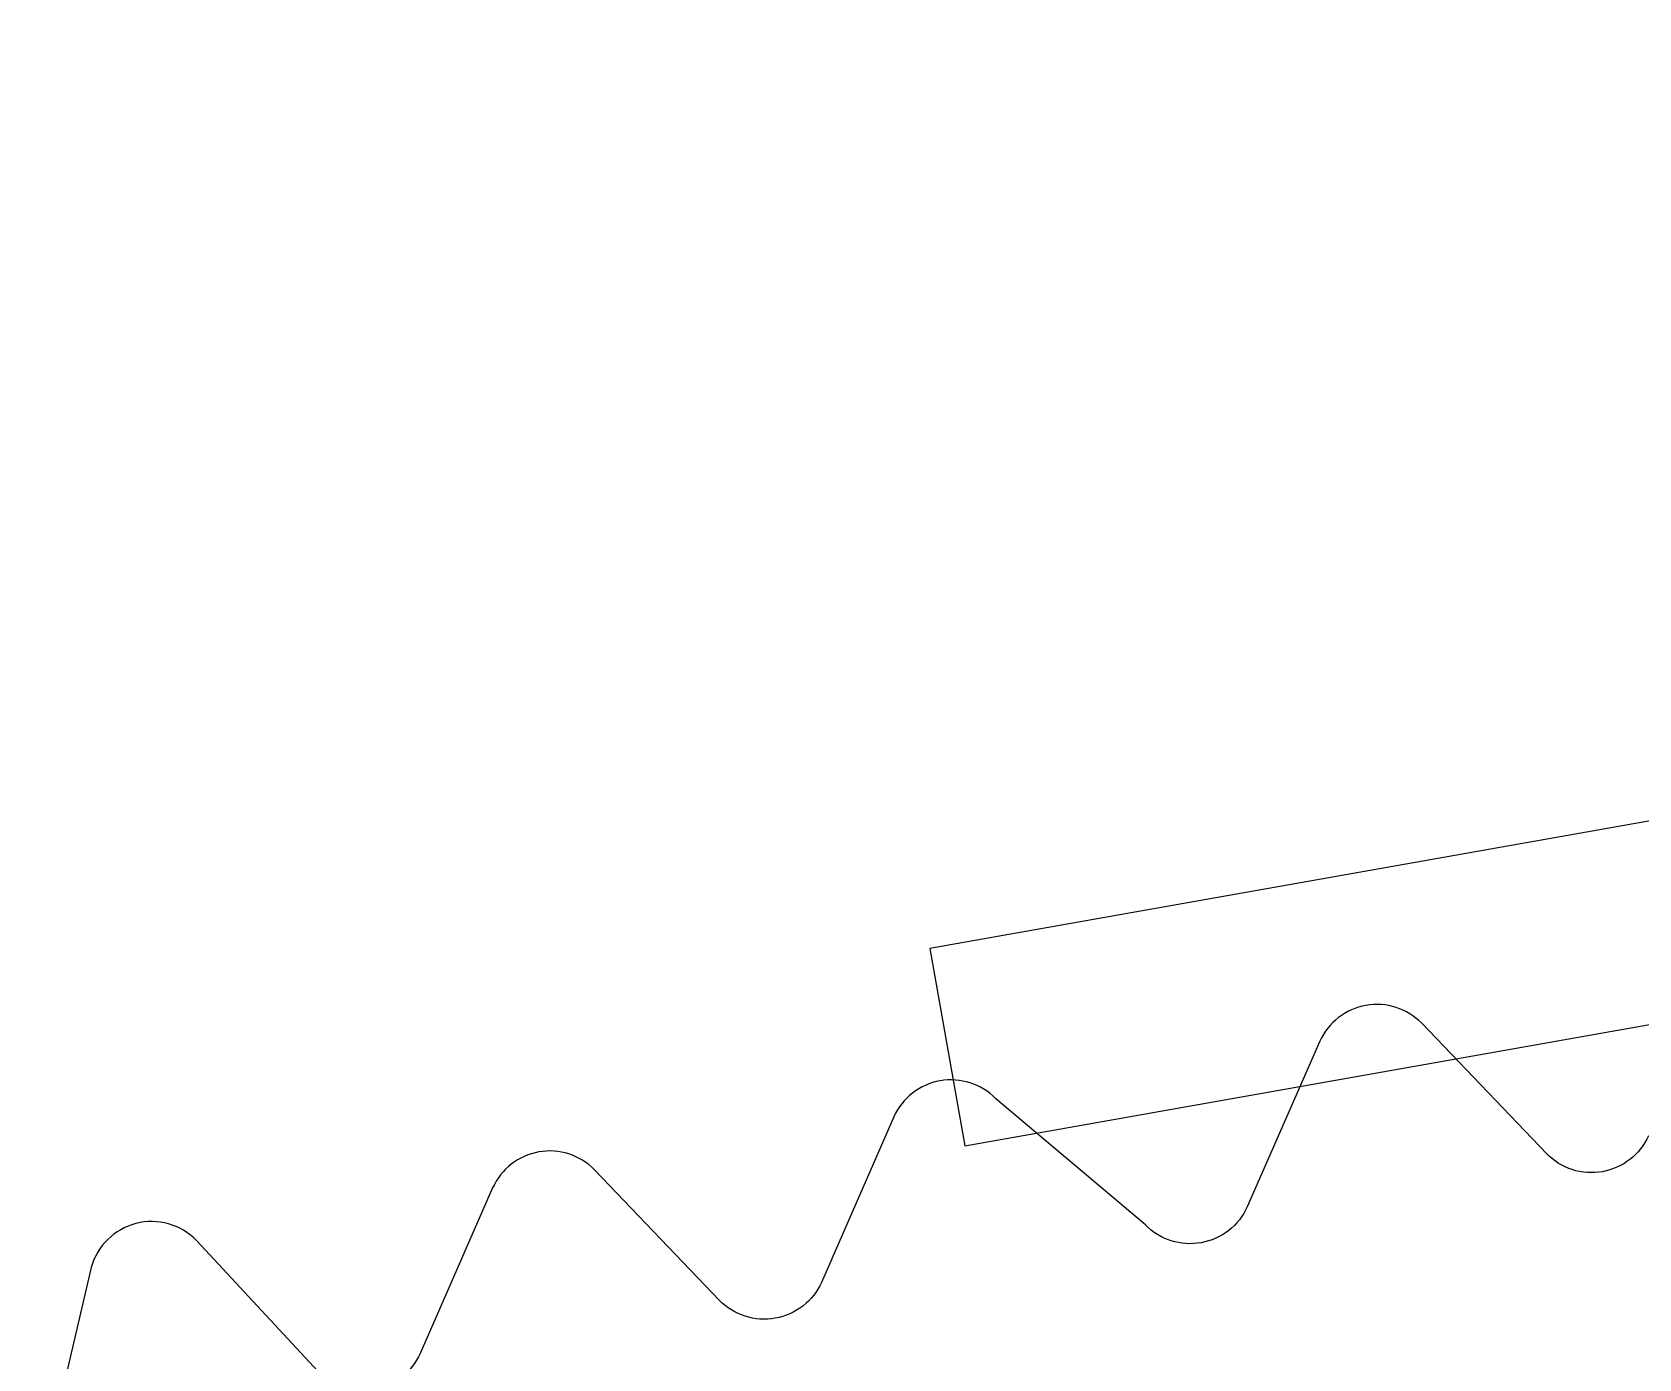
# Model space of a CAD drawing. Header units: millimetres. Extents: x 0 to 9483559, y -180456 to 305735.
# Drawn here: x 457256.72 to 457264.53, y 26991.91 to 26998.36 of the extents above; entities that cross this region are included whole.
import ezdxf
from ezdxf.enums import TextEntityAlignment as Align

# ---------------------------------------------------------------- set-up
doc = ezdxf.new("R2018")
doc.units = ezdxf.units.MM
for name, color, linetype, lineweight in [('АР_Маркер экспликации', 239, 'Continuous', 13), ('АР_Номер помещения', 250, 'Continuous', 9), ('АР_Размеры', 175, 'Continuous', 9), ('АР_Сущ Несущая стена', 250, 'Continuous', 50)]:
    doc.layers.add(name, color=color, linetype=linetype, lineweight=lineweight)
doc.layers.add('АР_Названия помещений', color=124, linetype='Continuous', lineweight=5, plot=False)
doc.layers.add('АР_Помещения_площадь', color=19, linetype='Continuous', lineweight=9, plot=False)
doc.styles.add('ISOCPEUR', font='', dxfattribs={"height": 250})
doc.styles.get("Standard").update_dxf_attribs({"font": 'GOST.TTF'})
doc.styles.get('ISOCPEUR').set_extended_font_data('ISOCPEUR', italic=True)

# ---------------------------------------------------------------- blocks, each defined once
blk = doc.blocks.new('*U333')
at = {"color": 7, "style": 'ISOCPEUR', "width": 0.7, "flags": 1}
blk.add_attdef('КАТЕГОРИЯ', (-499.1655, -2092.1864), '', height=250, dxfattribs=at)
at = {"layer": 'АР_Номер помещения', "color": 7, "style": 'ISOCPEUR', "width": 0.7}
blk.add_attdef('НОМЕР_ПОМЕЩЕНИЯ', text='', height=300, dxfattribs=at).set_placement((-13874.5004, 6637.5515), align=Align.MIDDLE_CENTER)
at = {"layer": 'АР_Помещения_площадь', "color": 7, "lineweight": 30, "width": 0.7, "flags": 104}
blk.add_attdef('ИМЯ_ПОМЕЩЕНИЯ', text='', height=100, dxfattribs=at).set_placement((157.6277, 1217.1414), align=Align.MIDDLE_CENTER)
at = {"layer": 'АР_Помещения_площадь', "color": 7, "style": 'ISOCPEUR', "width": 0.7}
blk.add_attdef('ПЛОЩАДЬ_ПОМЕЩЕНИЯ', text='', height=200, dxfattribs=at).set_placement((-12654.5821, 407.6716), align=Align.MIDDLE_RIGHT)
blk = doc.blocks.new('*U327')
at = {"color": 7, "style": 'ISOCPEUR', "width": 0.7, "flags": 1}
blk.add_attdef('КАТЕГОРИЯ', (-499.1655, -2092.1864), '', height=250, dxfattribs=at)
at = {"layer": 'АР_Номер помещения', "color": 7, "style": 'ISOCPEUR', "width": 0.7}
blk.add_attdef('НОМЕР_ПОМЕЩЕНИЯ', text='', height=300, dxfattribs=at).set_placement((-17424.9012, 1870.773), align=Align.MIDDLE_CENTER)
at = {"layer": 'АР_Помещения_площадь', "color": 7, "lineweight": 30, "width": 0.7, "flags": 104}
blk.add_attdef('ИМЯ_ПОМЕЩЕНИЯ', text='', height=100, dxfattribs=at).set_placement((157.6277, 1217.1414), align=Align.MIDDLE_CENTER)
at = {"layer": 'АР_Помещения_площадь', "color": 7, "style": 'ISOCPEUR', "width": 0.7}
blk.add_attdef('ПЛОЩАДЬ_ПОМЕЩЕНИЯ', text='', height=200, dxfattribs=at).set_placement((-12452.8113, 399.3563), align=Align.MIDDLE_RIGHT)

msp = doc.modelspace()

# ---------------------------------------------------------------- linework, layer by layer
at = {"layer": 'АР_Размеры', "color": 5, "lineweight": 9}
msp.add_lwpolyline([(457261.2561, 26992.9414), (457311.5368, 27001.853), (457311.3666, 27002.8134), (457261.0858, 26993.9018)], close=True, dxfattribs=at)
msp.add_lwpolyline([(457261.2561, 26992.9414), (457311.5368, 27001.853), (457311.3666, 27002.8134), (457261.0858, 26993.9018)], close=True, dxfattribs=at)
msp.add_lwpolyline([(457261.2561, 26992.9414), (457311.5368, 27001.853), (457311.3666, 27002.8134), (457261.0858, 26993.9018)], close=True, dxfattribs=at)
msp.add_lwpolyline([(457261.2561, 26992.9414), (457311.5368, 27001.853), (457311.3666, 27002.8134), (457261.0858, 26993.9018)], close=True, dxfattribs=at)
msp.add_lwpolyline([(457261.2561, 26992.9414), (457311.5368, 27001.853), (457311.3666, 27002.8134), (457261.0858, 26993.9018)], close=True, dxfattribs=at)
msp.add_lwpolyline([(457261.2561, 26992.9414), (457311.5368, 27001.853), (457311.3666, 27002.8134), (457261.0858, 26993.9018)], close=True, dxfattribs=at)
msp.add_lwpolyline([(457261.2561, 26992.9414), (457311.5368, 27001.853), (457311.3666, 27002.8134), (457261.0858, 26993.9018)], close=True, dxfattribs=at)
msp.add_lwpolyline([(457261.2561, 26992.9414), (457311.5368, 27001.853), (457311.3666, 27002.8134), (457261.0858, 26993.9018)], close=True, dxfattribs=at)
msp.add_lwpolyline([(457261.2561, 26992.9414), (457311.5368, 27001.853), (457311.3666, 27002.8134), (457261.0858, 26993.9018)], close=True, dxfattribs=at)
msp.add_lwpolyline([(457261.2561, 26992.9414), (457311.5368, 27001.853), (457311.3666, 27002.8134), (457261.0858, 26993.9018)], close=True, dxfattribs=at)
msp.add_lwpolyline([(457261.2561, 26992.9414), (457311.5368, 27001.853), (457311.3666, 27002.8134), (457261.0858, 26993.9018)], close=True, dxfattribs=at)
msp.add_lwpolyline([(457261.2561, 26992.9414), (457311.5368, 27001.853), (457311.3666, 27002.8134), (457261.0858, 26993.9018)], close=True, dxfattribs=at)
msp.add_lwpolyline([(457261.2561, 26992.9414), (457311.5368, 27001.853), (457311.3666, 27002.8134), (457261.0858, 26993.9018)], close=True, dxfattribs=at)
msp.add_lwpolyline([(457261.2561, 26992.9414), (457311.5368, 27001.853), (457311.3666, 27002.8134), (457261.0858, 26993.9018)], close=True, dxfattribs=at)
msp.add_lwpolyline([(457261.2561, 26992.9414), (457311.5368, 27001.853), (457311.3666, 27002.8134), (457261.0858, 26993.9018)], close=True, dxfattribs=at)
msp.add_lwpolyline([(457261.2561, 26992.9414), (457311.5368, 27001.853), (457311.3666, 27002.8134), (457261.0858, 26993.9018)], close=True, dxfattribs=at)
msp.add_lwpolyline([(457261.2561, 26992.9414), (457311.5368, 27001.853), (457311.3666, 27002.8134), (457261.0858, 26993.9018)], close=True, dxfattribs=at)
msp.add_lwpolyline([(457261.2561, 26992.9414), (457311.5368, 27001.853), (457311.3666, 27002.8134), (457261.0858, 26993.9018)], close=True, dxfattribs=at)
msp.add_lwpolyline([(457261.2561, 26992.9414), (457311.5368, 27001.853), (457311.3666, 27002.8134), (457261.0858, 26993.9018)], close=True, dxfattribs=at)
msp.add_lwpolyline([(457261.2561, 26992.9414), (457311.5368, 27001.853), (457311.3666, 27002.8134), (457261.0858, 26993.9018)], close=True, dxfattribs=at)
msp.add_lwpolyline([(457261.2561, 26992.9414), (457311.5368, 27001.853), (457311.3666, 27002.8134), (457261.0858, 26993.9018)], close=True, dxfattribs=at)
msp.add_lwpolyline([(457261.2561, 26992.9414), (457311.5368, 27001.853), (457311.3666, 27002.8134), (457261.0858, 26993.9018)], close=True, dxfattribs=at)
msp.add_lwpolyline([(457261.2561, 26992.9414), (457311.5368, 27001.853), (457311.3666, 27002.8134), (457261.0858, 26993.9018)], close=True, dxfattribs=at)
msp.add_lwpolyline([(457261.2561, 26992.9414), (457311.5368, 27001.853), (457311.3666, 27002.8134), (457261.0858, 26993.9018)], close=True, dxfattribs=at)
msp.add_lwpolyline([(457261.2561, 26992.9414), (457311.5368, 27001.853), (457311.3666, 27002.8134), (457261.0858, 26993.9018)], close=True, dxfattribs=at)
msp.add_lwpolyline([(457261.2561, 26992.9414), (457311.5368, 27001.853), (457311.3666, 27002.8134), (457261.0858, 26993.9018)], close=True, dxfattribs=at)
msp.add_lwpolyline([(457261.2561, 26992.9414), (457311.5368, 27001.853), (457311.3666, 27002.8134), (457261.0858, 26993.9018)], close=True, dxfattribs=at)
msp.add_lwpolyline([(457261.2561, 26992.9414), (457311.5368, 27001.853), (457311.3666, 27002.8134), (457261.0858, 26993.9018)], close=True, dxfattribs=at)
msp.add_lwpolyline([(457261.2561, 26992.9414), (457311.5368, 27001.853), (457311.3666, 27002.8134), (457261.0858, 26993.9018)], close=True, dxfattribs=at)
msp.add_lwpolyline([(457261.2561, 26992.9414), (457311.5368, 27001.853), (457311.3666, 27002.8134), (457261.0858, 26993.9018)], close=True, dxfattribs=at)
msp.add_lwpolyline([(457261.2561, 26992.9414), (457311.5368, 27001.853), (457311.3666, 27002.8134), (457261.0858, 26993.9018)], close=True, dxfattribs=at)
msp.add_lwpolyline([(457261.2561, 26992.9414), (457311.5368, 27001.853), (457311.3666, 27002.8134), (457261.0858, 26993.9018)], close=True, dxfattribs=at)
msp.add_lwpolyline([(457261.2561, 26992.9414), (457311.5368, 27001.853), (457311.3666, 27002.8134), (457261.0858, 26993.9018)], close=True, dxfattribs=at)
msp.add_lwpolyline([(457261.2561, 26992.9414), (457311.5368, 27001.853), (457311.3666, 27002.8134), (457261.0858, 26993.9018)], close=True, dxfattribs=at)
msp.add_lwpolyline([(457261.2561, 26992.9414), (457311.5368, 27001.853), (457311.3666, 27002.8134), (457261.0858, 26993.9018)], close=True, dxfattribs=at)
msp.add_lwpolyline([(457261.2561, 26992.9414), (457311.5368, 27001.853), (457311.3666, 27002.8134), (457261.0858, 26993.9018)], close=True, dxfattribs=at)
msp.add_lwpolyline([(457261.2561, 26992.9414), (457311.5368, 27001.853), (457311.3666, 27002.8134), (457261.0858, 26993.9018)], close=True, dxfattribs=at)
msp.add_lwpolyline([(457261.2561, 26992.9414), (457311.5368, 27001.853), (457311.3666, 27002.8134), (457261.0858, 26993.9018)], close=True, dxfattribs=at)
msp.add_lwpolyline([(457261.2561, 26992.9414), (457311.5368, 27001.853), (457311.3666, 27002.8134), (457261.0858, 26993.9018)], close=True, dxfattribs=at)
msp.add_lwpolyline([(457261.2561, 26992.9414), (457311.5368, 27001.853), (457311.3666, 27002.8134), (457261.0858, 26993.9018)], close=True, dxfattribs=at)
msp.add_lwpolyline([(457261.2561, 26992.9414), (457311.5368, 27001.853), (457311.3666, 27002.8134), (457261.0858, 26993.9018)], close=True, dxfattribs=at)
msp.add_lwpolyline([(457261.2561, 26992.9414), (457311.5368, 27001.853), (457311.3666, 27002.8134), (457261.0858, 26993.9018)], close=True, dxfattribs=at)
msp.add_lwpolyline([(457261.2561, 26992.9414), (457311.5368, 27001.853), (457311.3666, 27002.8134), (457261.0858, 26993.9018)], close=True, dxfattribs=at)
msp.add_lwpolyline([(457261.2561, 26992.9414), (457311.5368, 27001.853), (457311.3666, 27002.8134), (457261.0858, 26993.9018)], close=True, dxfattribs=at)
msp.add_lwpolyline([(457261.2561, 26992.9414), (457311.5368, 27001.853), (457311.3666, 27002.8134), (457261.0858, 26993.9018)], close=True, dxfattribs=at)
msp.add_lwpolyline([(457261.2561, 26992.9414), (457311.5368, 27001.853), (457311.3666, 27002.8134), (457261.0858, 26993.9018)], close=True, dxfattribs=at)
msp.add_lwpolyline([(457261.2561, 26992.9414), (457311.5368, 27001.853), (457311.3666, 27002.8134), (457261.0858, 26993.9018)], close=True, dxfattribs=at)
msp.add_lwpolyline([(457261.2561, 26992.9414), (457311.5368, 27001.853), (457311.3666, 27002.8134), (457261.0858, 26993.9018)], close=True, dxfattribs=at)
msp.add_lwpolyline([(457261.2561, 26992.9414), (457311.5368, 27001.853), (457311.3666, 27002.8134), (457261.0858, 26993.9018)], close=True, dxfattribs=at)
msp.add_lwpolyline([(457261.2561, 26992.9414), (457311.5368, 27001.853), (457311.3666, 27002.8134), (457261.0858, 26993.9018)], close=True, dxfattribs=at)
msp.add_lwpolyline([(457261.2561, 26992.9414), (457311.5368, 27001.853), (457311.3666, 27002.8134), (457261.0858, 26993.9018)], close=True, dxfattribs=at)
msp.add_lwpolyline([(457261.2561, 26992.9414), (457311.5368, 27001.853), (457311.3666, 27002.8134), (457261.0858, 26993.9018)], close=True, dxfattribs=at)
msp.add_lwpolyline([(457261.2561, 26992.9414), (457311.5368, 27001.853), (457311.3666, 27002.8134), (457261.0858, 26993.9018)], close=True, dxfattribs=at)
msp.add_lwpolyline([(457261.2561, 26992.9414), (457311.5368, 27001.853), (457311.3666, 27002.8134), (457261.0858, 26993.9018)], close=True, dxfattribs=at)
msp.add_lwpolyline([(457261.2561, 26992.9414), (457311.5368, 27001.853), (457311.3666, 27002.8134), (457261.0858, 26993.9018)], close=True, dxfattribs=at)
msp.add_lwpolyline([(457261.2561, 26992.9414), (457311.5368, 27001.853), (457311.3666, 27002.8134), (457261.0858, 26993.9018)], close=True, dxfattribs=at)
at = {"layer": 'АР_Размеры', "color": 5, "lineweight": 9, "ltscale": 100, "transparency": 33554687}
msp.add_lwpolyline([(457261.0858, 26993.9018), (457261.2561, 26992.9414)], dxfattribs=at)
msp.add_lwpolyline([(457261.0858, 26993.9018), (457261.2561, 26992.9414)], dxfattribs=at)
msp.add_lwpolyline([(457261.0858, 26993.9018), (457261.2561, 26992.9414)], dxfattribs=at)
msp.add_lwpolyline([(457261.0858, 26993.9018), (457261.2561, 26992.9414)], dxfattribs=at)
msp.add_lwpolyline([(457261.0858, 26993.9018), (457261.2561, 26992.9414)], dxfattribs=at)
msp.add_lwpolyline([(457261.0858, 26993.9018), (457261.2561, 26992.9414)], dxfattribs=at)
msp.add_lwpolyline([(457261.0858, 26993.9018), (457261.2561, 26992.9414)], dxfattribs=at)
msp.add_lwpolyline([(457261.0858, 26993.9018), (457261.2561, 26992.9414)], dxfattribs=at)
msp.add_lwpolyline([(457261.0858, 26993.9018), (457261.2561, 26992.9414)], dxfattribs=at)
msp.add_lwpolyline([(457261.0858, 26993.9018), (457261.2561, 26992.9414)], dxfattribs=at)
msp.add_lwpolyline([(457261.0858, 26993.9018), (457261.2561, 26992.9414)], dxfattribs=at)
msp.add_lwpolyline([(457261.0858, 26993.9018), (457261.2561, 26992.9414)], dxfattribs=at)
msp.add_lwpolyline([(457261.0858, 26993.9018), (457261.2561, 26992.9414)], dxfattribs=at)
msp.add_lwpolyline([(457261.0858, 26993.9018), (457261.2561, 26992.9414)], dxfattribs=at)
msp.add_lwpolyline([(457261.0858, 26993.9018), (457261.2561, 26992.9414)], dxfattribs=at)
msp.add_lwpolyline([(457261.0858, 26993.9018), (457261.2561, 26992.9414)], dxfattribs=at)
msp.add_lwpolyline([(457261.0858, 26993.9018), (457261.2561, 26992.9414)], dxfattribs=at)
msp.add_lwpolyline([(457261.0858, 26993.9018), (457261.2561, 26992.9414)], dxfattribs=at)
msp.add_lwpolyline([(457261.0858, 26993.9018), (457261.2561, 26992.9414)], dxfattribs=at)
msp.add_lwpolyline([(457261.0858, 26993.9018), (457261.2561, 26992.9414)], dxfattribs=at)
msp.add_lwpolyline([(457261.0858, 26993.9018), (457261.2561, 26992.9414)], dxfattribs=at)
msp.add_lwpolyline([(457261.0858, 26993.9018), (457261.2561, 26992.9414)], dxfattribs=at)
msp.add_lwpolyline([(457261.0858, 26993.9018), (457261.2561, 26992.9414)], dxfattribs=at)
msp.add_lwpolyline([(457261.0858, 26993.9018), (457261.2561, 26992.9414)], dxfattribs=at)
msp.add_lwpolyline([(457261.0858, 26993.9018), (457261.2561, 26992.9414)], dxfattribs=at)
msp.add_lwpolyline([(457261.0858, 26993.9018), (457261.2561, 26992.9414)], dxfattribs=at)
msp.add_lwpolyline([(457261.0858, 26993.9018), (457261.2561, 26992.9414)], dxfattribs=at)
msp.add_lwpolyline([(457261.0858, 26993.9018), (457261.2561, 26992.9414)], dxfattribs=at)
msp.add_lwpolyline([(457261.0858, 26993.9018), (457261.2561, 26992.9414)], dxfattribs=at)
msp.add_lwpolyline([(457261.0858, 26993.9018), (457261.2561, 26992.9414)], dxfattribs=at)
msp.add_lwpolyline([(457261.0858, 26993.9018), (457261.2561, 26992.9414)], dxfattribs=at)
msp.add_lwpolyline([(457261.0858, 26993.9018), (457261.2561, 26992.9414)], dxfattribs=at)
msp.add_lwpolyline([(457261.0858, 26993.9018), (457261.2561, 26992.9414)], dxfattribs=at)
msp.add_lwpolyline([(457261.0858, 26993.9018), (457261.2561, 26992.9414)], dxfattribs=at)
msp.add_lwpolyline([(457261.0858, 26993.9018), (457261.2561, 26992.9414)], dxfattribs=at)
msp.add_lwpolyline([(457261.0858, 26993.9018), (457261.2561, 26992.9414)], dxfattribs=at)
msp.add_lwpolyline([(457261.0858, 26993.9018), (457261.2561, 26992.9414)], dxfattribs=at)
msp.add_lwpolyline([(457261.0858, 26993.9018), (457261.2561, 26992.9414)], dxfattribs=at)
msp.add_lwpolyline([(457261.0858, 26993.9018), (457261.2561, 26992.9414)], dxfattribs=at)
msp.add_lwpolyline([(457261.0858, 26993.9018), (457261.2561, 26992.9414)], dxfattribs=at)
msp.add_lwpolyline([(457261.0858, 26993.9018), (457261.2561, 26992.9414)], dxfattribs=at)
msp.add_lwpolyline([(457261.0858, 26993.9018), (457261.2561, 26992.9414)], dxfattribs=at)
msp.add_lwpolyline([(457261.0858, 26993.9018), (457261.2561, 26992.9414)], dxfattribs=at)
msp.add_lwpolyline([(457261.0858, 26993.9018), (457261.2561, 26992.9414)], dxfattribs=at)
msp.add_lwpolyline([(457261.0858, 26993.9018), (457261.2561, 26992.9414)], dxfattribs=at)
msp.add_lwpolyline([(457261.0858, 26993.9018), (457261.2561, 26992.9414)], dxfattribs=at)
msp.add_lwpolyline([(457261.0858, 26993.9018), (457261.2561, 26992.9414)], dxfattribs=at)
msp.add_lwpolyline([(457261.0858, 26993.9018), (457261.2561, 26992.9414)], dxfattribs=at)
msp.add_lwpolyline([(457261.0858, 26993.9018), (457261.2561, 26992.9414)], dxfattribs=at)
msp.add_lwpolyline([(457261.0858, 26993.9018), (457261.2561, 26992.9414)], dxfattribs=at)
msp.add_lwpolyline([(457261.0858, 26993.9018), (457261.2561, 26992.9414)], dxfattribs=at)
msp.add_lwpolyline([(457261.0858, 26993.9018), (457261.2561, 26992.9414)], dxfattribs=at)
msp.add_lwpolyline([(457261.0858, 26993.9018), (457261.2561, 26992.9414)], dxfattribs=at)
msp.add_lwpolyline([(457261.0858, 26993.9018), (457261.2561, 26992.9414)], dxfattribs=at)
msp.add_lwpolyline([(457261.0858, 26993.9018), (457261.2561, 26992.9414)], dxfattribs=at)
msp.add_lwpolyline([(457261.0858, 26993.9018), (457261.2561, 26992.9414)], dxfattribs=at)
msp.add_lwpolyline([(457261.0858, 26993.9018), (457261.2561, 26992.9414)], dxfattribs=at)
msp.add_lwpolyline([(457264.581, 26992.9912, -0.527868), (457264.0855, 26992.9033), (457263.4775, 26993.5385, 0.527868), (457262.982, 26993.4507), (457262.6294, 26992.6453, -0.527868), (457262.1339, 26992.5574), (457261.406, 26993.1714, 0.527868), (457260.9104, 26993.0835), (457260.5578, 26992.2781, -0.527868), (457260.0622, 26992.1903), (457259.4544, 26992.8255, 0.527868), (457258.9588, 26992.7376), (457258.6063, 26991.9322, -0.527868), (457258.1107, 26991.8444), (457257.5177, 26992.4822, 0.57795), (457257.0062, 26992.3505), (457256.795, 26991.4463, -0.615334)], format="xyb", dxfattribs=at)
msp.add_lwpolyline([(457264.581, 26992.9912, -0.527868), (457264.0855, 26992.9033), (457263.4775, 26993.5385, 0.527868), (457262.982, 26993.4507), (457262.6294, 26992.6453, -0.527868), (457262.1339, 26992.5574), (457261.406, 26993.1714, 0.527868), (457260.9104, 26993.0835), (457260.5578, 26992.2781, -0.527868), (457260.0622, 26992.1903), (457259.4544, 26992.8255, 0.527868), (457258.9588, 26992.7376), (457258.6063, 26991.9322, -0.527868), (457258.1107, 26991.8444), (457257.5177, 26992.4822, 0.57795), (457257.0062, 26992.3505), (457256.795, 26991.4463, -0.615334)], format="xyb", dxfattribs=at)
msp.add_lwpolyline([(457264.581, 26992.9912, -0.527868), (457264.0855, 26992.9033), (457263.4775, 26993.5385, 0.527868), (457262.982, 26993.4507), (457262.6294, 26992.6453, -0.527868), (457262.1339, 26992.5574), (457261.406, 26993.1714, 0.527868), (457260.9104, 26993.0835), (457260.5578, 26992.2781, -0.527868), (457260.0622, 26992.1903), (457259.4544, 26992.8255, 0.527868), (457258.9588, 26992.7376), (457258.6063, 26991.9322, -0.527868), (457258.1107, 26991.8444), (457257.5177, 26992.4822, 0.57795), (457257.0062, 26992.3505), (457256.795, 26991.4463, -0.615334)], format="xyb", dxfattribs=at)
msp.add_lwpolyline([(457264.581, 26992.9912, -0.527868), (457264.0855, 26992.9033), (457263.4775, 26993.5385, 0.527868), (457262.982, 26993.4507), (457262.6294, 26992.6453, -0.527868), (457262.1339, 26992.5574), (457261.406, 26993.1714, 0.527868), (457260.9104, 26993.0835), (457260.5578, 26992.2781, -0.527868), (457260.0622, 26992.1903), (457259.4544, 26992.8255, 0.527868), (457258.9588, 26992.7376), (457258.6063, 26991.9322, -0.527868), (457258.1107, 26991.8444), (457257.5177, 26992.4822, 0.57795), (457257.0062, 26992.3505), (457256.795, 26991.4463, -0.615334)], format="xyb", dxfattribs=at)
msp.add_lwpolyline([(457264.581, 26992.9912, -0.527868), (457264.0855, 26992.9033), (457263.4775, 26993.5385, 0.527868), (457262.982, 26993.4507), (457262.6294, 26992.6453, -0.527868), (457262.1339, 26992.5574), (457261.406, 26993.1714, 0.527868), (457260.9104, 26993.0835), (457260.5578, 26992.2781, -0.527868), (457260.0622, 26992.1903), (457259.4544, 26992.8255, 0.527868), (457258.9588, 26992.7376), (457258.6063, 26991.9322, -0.527868), (457258.1107, 26991.8444), (457257.5177, 26992.4822, 0.57795), (457257.0062, 26992.3505), (457256.795, 26991.4463, -0.615334)], format="xyb", dxfattribs=at)
msp.add_lwpolyline([(457264.581, 26992.9912, -0.527868), (457264.0855, 26992.9033), (457263.4775, 26993.5385, 0.527868), (457262.982, 26993.4507), (457262.6294, 26992.6453, -0.527868), (457262.1339, 26992.5574), (457261.406, 26993.1714, 0.527868), (457260.9104, 26993.0835), (457260.5578, 26992.2781, -0.527868), (457260.0622, 26992.1903), (457259.4544, 26992.8255, 0.527868), (457258.9588, 26992.7376), (457258.6063, 26991.9322, -0.527868), (457258.1107, 26991.8444), (457257.5177, 26992.4822, 0.57795), (457257.0062, 26992.3505), (457256.795, 26991.4463, -0.615334)], format="xyb", dxfattribs=at)
msp.add_lwpolyline([(457264.581, 26992.9912, -0.527868), (457264.0855, 26992.9033), (457263.4775, 26993.5385, 0.527868), (457262.982, 26993.4507), (457262.6294, 26992.6453, -0.527868), (457262.1339, 26992.5574), (457261.406, 26993.1714, 0.527868), (457260.9104, 26993.0835), (457260.5578, 26992.2781, -0.527868), (457260.0622, 26992.1903), (457259.4544, 26992.8255, 0.527868), (457258.9588, 26992.7376), (457258.6063, 26991.9322, -0.527868), (457258.1107, 26991.8444), (457257.5177, 26992.4822, 0.57795), (457257.0062, 26992.3505), (457256.795, 26991.4463, -0.615334)], format="xyb", dxfattribs=at)
msp.add_lwpolyline([(457264.581, 26992.9912, -0.527868), (457264.0855, 26992.9033), (457263.4775, 26993.5385, 0.527868), (457262.982, 26993.4507), (457262.6294, 26992.6453, -0.527868), (457262.1339, 26992.5574), (457261.406, 26993.1714, 0.527868), (457260.9104, 26993.0835), (457260.5578, 26992.2781, -0.527868), (457260.0622, 26992.1903), (457259.4544, 26992.8255, 0.527868), (457258.9588, 26992.7376), (457258.6063, 26991.9322, -0.527868), (457258.1107, 26991.8444), (457257.5177, 26992.4822, 0.57795), (457257.0062, 26992.3505), (457256.795, 26991.4463, -0.615334)], format="xyb", dxfattribs=at)
msp.add_lwpolyline([(457264.581, 26992.9912, -0.527868), (457264.0855, 26992.9033), (457263.4775, 26993.5385, 0.527868), (457262.982, 26993.4507), (457262.6294, 26992.6453, -0.527868), (457262.1339, 26992.5574), (457261.406, 26993.1714, 0.527868), (457260.9104, 26993.0835), (457260.5578, 26992.2781, -0.527868), (457260.0622, 26992.1903), (457259.4544, 26992.8255, 0.527868), (457258.9588, 26992.7376), (457258.6063, 26991.9322, -0.527868), (457258.1107, 26991.8444), (457257.5177, 26992.4822, 0.57795), (457257.0062, 26992.3505), (457256.795, 26991.4463, -0.615334)], format="xyb", dxfattribs=at)
msp.add_lwpolyline([(457264.581, 26992.9912, -0.527868), (457264.0855, 26992.9033), (457263.4775, 26993.5385, 0.527868), (457262.982, 26993.4507), (457262.6294, 26992.6453, -0.527868), (457262.1339, 26992.5574), (457261.406, 26993.1714, 0.527868), (457260.9104, 26993.0835), (457260.5578, 26992.2781, -0.527868), (457260.0622, 26992.1903), (457259.4544, 26992.8255, 0.527868), (457258.9588, 26992.7376), (457258.6063, 26991.9322, -0.527868), (457258.1107, 26991.8444), (457257.5177, 26992.4822, 0.57795), (457257.0062, 26992.3505), (457256.795, 26991.4463, -0.615334)], format="xyb", dxfattribs=at)
msp.add_lwpolyline([(457264.581, 26992.9912, -0.527868), (457264.0855, 26992.9033), (457263.4775, 26993.5385, 0.527868), (457262.982, 26993.4507), (457262.6294, 26992.6453, -0.527868), (457262.1339, 26992.5574), (457261.406, 26993.1714, 0.527868), (457260.9104, 26993.0835), (457260.5578, 26992.2781, -0.527868), (457260.0622, 26992.1903), (457259.4544, 26992.8255, 0.527868), (457258.9588, 26992.7376), (457258.6063, 26991.9322, -0.527868), (457258.1107, 26991.8444), (457257.5177, 26992.4822, 0.57795), (457257.0062, 26992.3505), (457256.795, 26991.4463, -0.615334)], format="xyb", dxfattribs=at)
msp.add_lwpolyline([(457264.581, 26992.9912, -0.527868), (457264.0855, 26992.9033), (457263.4775, 26993.5385, 0.527868), (457262.982, 26993.4507), (457262.6294, 26992.6453, -0.527868), (457262.1339, 26992.5574), (457261.406, 26993.1714, 0.527868), (457260.9104, 26993.0835), (457260.5578, 26992.2781, -0.527868), (457260.0622, 26992.1903), (457259.4544, 26992.8255, 0.527868), (457258.9588, 26992.7376), (457258.6063, 26991.9322, -0.527868), (457258.1107, 26991.8444), (457257.5177, 26992.4822, 0.57795), (457257.0062, 26992.3505), (457256.795, 26991.4463, -0.615334)], format="xyb", dxfattribs=at)
msp.add_lwpolyline([(457264.581, 26992.9912, -0.527868), (457264.0855, 26992.9033), (457263.4775, 26993.5385, 0.527868), (457262.982, 26993.4507), (457262.6294, 26992.6453, -0.527868), (457262.1339, 26992.5574), (457261.406, 26993.1714, 0.527868), (457260.9104, 26993.0835), (457260.5578, 26992.2781, -0.527868), (457260.0622, 26992.1903), (457259.4544, 26992.8255, 0.527868), (457258.9588, 26992.7376), (457258.6063, 26991.9322, -0.527868), (457258.1107, 26991.8444), (457257.5177, 26992.4822, 0.57795), (457257.0062, 26992.3505), (457256.795, 26991.4463, -0.615334)], format="xyb", dxfattribs=at)
msp.add_lwpolyline([(457264.581, 26992.9912, -0.527868), (457264.0855, 26992.9033), (457263.4775, 26993.5385, 0.527868), (457262.982, 26993.4507), (457262.6294, 26992.6453, -0.527868), (457262.1339, 26992.5574), (457261.406, 26993.1714, 0.527868), (457260.9104, 26993.0835), (457260.5578, 26992.2781, -0.527868), (457260.0622, 26992.1903), (457259.4544, 26992.8255, 0.527868), (457258.9588, 26992.7376), (457258.6063, 26991.9322, -0.527868), (457258.1107, 26991.8444), (457257.5177, 26992.4822, 0.57795), (457257.0062, 26992.3505), (457256.795, 26991.4463, -0.615334)], format="xyb", dxfattribs=at)
msp.add_lwpolyline([(457264.581, 26992.9912, -0.527868), (457264.0855, 26992.9033), (457263.4775, 26993.5385, 0.527868), (457262.982, 26993.4507), (457262.6294, 26992.6453, -0.527868), (457262.1339, 26992.5574), (457261.406, 26993.1714, 0.527868), (457260.9104, 26993.0835), (457260.5578, 26992.2781, -0.527868), (457260.0622, 26992.1903), (457259.4544, 26992.8255, 0.527868), (457258.9588, 26992.7376), (457258.6063, 26991.9322, -0.527868), (457258.1107, 26991.8444), (457257.5177, 26992.4822, 0.57795), (457257.0062, 26992.3505), (457256.795, 26991.4463, -0.615334)], format="xyb", dxfattribs=at)
msp.add_lwpolyline([(457264.581, 26992.9912, -0.527868), (457264.0855, 26992.9033), (457263.4775, 26993.5385, 0.527868), (457262.982, 26993.4507), (457262.6294, 26992.6453, -0.527868), (457262.1339, 26992.5574), (457261.406, 26993.1714, 0.527868), (457260.9104, 26993.0835), (457260.5578, 26992.2781, -0.527868), (457260.0622, 26992.1903), (457259.4544, 26992.8255, 0.527868), (457258.9588, 26992.7376), (457258.6063, 26991.9322, -0.527868), (457258.1107, 26991.8444), (457257.5177, 26992.4822, 0.57795), (457257.0062, 26992.3505), (457256.795, 26991.4463, -0.615334)], format="xyb", dxfattribs=at)
msp.add_lwpolyline([(457264.581, 26992.9912, -0.527868), (457264.0855, 26992.9033), (457263.4775, 26993.5385, 0.527868), (457262.982, 26993.4507), (457262.6294, 26992.6453, -0.527868), (457262.1339, 26992.5574), (457261.406, 26993.1714, 0.527868), (457260.9104, 26993.0835), (457260.5578, 26992.2781, -0.527868), (457260.0622, 26992.1903), (457259.4544, 26992.8255, 0.527868), (457258.9588, 26992.7376), (457258.6063, 26991.9322, -0.527868), (457258.1107, 26991.8444), (457257.5177, 26992.4822, 0.57795), (457257.0062, 26992.3505), (457256.795, 26991.4463, -0.615334)], format="xyb", dxfattribs=at)
msp.add_lwpolyline([(457264.581, 26992.9912, -0.527868), (457264.0855, 26992.9033), (457263.4775, 26993.5385, 0.527868), (457262.982, 26993.4507), (457262.6294, 26992.6453, -0.527868), (457262.1339, 26992.5574), (457261.406, 26993.1714, 0.527868), (457260.9104, 26993.0835), (457260.5578, 26992.2781, -0.527868), (457260.0622, 26992.1903), (457259.4544, 26992.8255, 0.527868), (457258.9588, 26992.7376), (457258.6063, 26991.9322, -0.527868), (457258.1107, 26991.8444), (457257.5177, 26992.4822, 0.57795), (457257.0062, 26992.3505), (457256.795, 26991.4463, -0.615334)], format="xyb", dxfattribs=at)
msp.add_lwpolyline([(457264.581, 26992.9912, -0.527868), (457264.0855, 26992.9033), (457263.4775, 26993.5385, 0.527868), (457262.982, 26993.4507), (457262.6294, 26992.6453, -0.527868), (457262.1339, 26992.5574), (457261.406, 26993.1714, 0.527868), (457260.9104, 26993.0835), (457260.5578, 26992.2781, -0.527868), (457260.0622, 26992.1903), (457259.4544, 26992.8255, 0.527868), (457258.9588, 26992.7376), (457258.6063, 26991.9322, -0.527868), (457258.1107, 26991.8444), (457257.5177, 26992.4822, 0.57795), (457257.0062, 26992.3505), (457256.795, 26991.4463, -0.615334)], format="xyb", dxfattribs=at)
msp.add_lwpolyline([(457264.581, 26992.9912, -0.527868), (457264.0855, 26992.9033), (457263.4775, 26993.5385, 0.527868), (457262.982, 26993.4507), (457262.6294, 26992.6453, -0.527868), (457262.1339, 26992.5574), (457261.406, 26993.1714, 0.527868), (457260.9104, 26993.0835), (457260.5578, 26992.2781, -0.527868), (457260.0622, 26992.1903), (457259.4544, 26992.8255, 0.527868), (457258.9588, 26992.7376), (457258.6063, 26991.9322, -0.527868), (457258.1107, 26991.8444), (457257.5177, 26992.4822, 0.57795), (457257.0062, 26992.3505), (457256.795, 26991.4463, -0.615334)], format="xyb", dxfattribs=at)
msp.add_lwpolyline([(457264.581, 26992.9912, -0.527868), (457264.0855, 26992.9033), (457263.4775, 26993.5385, 0.527868), (457262.982, 26993.4507), (457262.6294, 26992.6453, -0.527868), (457262.1339, 26992.5574), (457261.406, 26993.1714, 0.527868), (457260.9104, 26993.0835), (457260.5578, 26992.2781, -0.527868), (457260.0622, 26992.1903), (457259.4544, 26992.8255, 0.527868), (457258.9588, 26992.7376), (457258.6063, 26991.9322, -0.527868), (457258.1107, 26991.8444), (457257.5177, 26992.4822, 0.57795), (457257.0062, 26992.3505), (457256.795, 26991.4463, -0.615334)], format="xyb", dxfattribs=at)
msp.add_lwpolyline([(457264.581, 26992.9912, -0.527868), (457264.0855, 26992.9033), (457263.4775, 26993.5385, 0.527868), (457262.982, 26993.4507), (457262.6294, 26992.6453, -0.527868), (457262.1339, 26992.5574), (457261.406, 26993.1714, 0.527868), (457260.9104, 26993.0835), (457260.5578, 26992.2781, -0.527868), (457260.0622, 26992.1903), (457259.4544, 26992.8255, 0.527868), (457258.9588, 26992.7376), (457258.6063, 26991.9322, -0.527868), (457258.1107, 26991.8444), (457257.5177, 26992.4822, 0.57795), (457257.0062, 26992.3505), (457256.795, 26991.4463, -0.615334)], format="xyb", dxfattribs=at)
msp.add_lwpolyline([(457264.581, 26992.9912, -0.527868), (457264.0855, 26992.9033), (457263.4775, 26993.5385, 0.527868), (457262.982, 26993.4507), (457262.6294, 26992.6453, -0.527868), (457262.1339, 26992.5574), (457261.406, 26993.1714, 0.527868), (457260.9104, 26993.0835), (457260.5578, 26992.2781, -0.527868), (457260.0622, 26992.1903), (457259.4544, 26992.8255, 0.527868), (457258.9588, 26992.7376), (457258.6063, 26991.9322, -0.527868), (457258.1107, 26991.8444), (457257.5177, 26992.4822, 0.57795), (457257.0062, 26992.3505), (457256.795, 26991.4463, -0.615334)], format="xyb", dxfattribs=at)
msp.add_lwpolyline([(457264.581, 26992.9912, -0.527868), (457264.0855, 26992.9033), (457263.4775, 26993.5385, 0.527868), (457262.982, 26993.4507), (457262.6294, 26992.6453, -0.527868), (457262.1339, 26992.5574), (457261.406, 26993.1714, 0.527868), (457260.9104, 26993.0835), (457260.5578, 26992.2781, -0.527868), (457260.0622, 26992.1903), (457259.4544, 26992.8255, 0.527868), (457258.9588, 26992.7376), (457258.6063, 26991.9322, -0.527868), (457258.1107, 26991.8444), (457257.5177, 26992.4822, 0.57795), (457257.0062, 26992.3505), (457256.795, 26991.4463, -0.615334)], format="xyb", dxfattribs=at)
msp.add_lwpolyline([(457264.581, 26992.9912, -0.527868), (457264.0855, 26992.9033), (457263.4775, 26993.5385, 0.527868), (457262.982, 26993.4507), (457262.6294, 26992.6453, -0.527868), (457262.1339, 26992.5574), (457261.406, 26993.1714, 0.527868), (457260.9104, 26993.0835), (457260.5578, 26992.2781, -0.527868), (457260.0622, 26992.1903), (457259.4544, 26992.8255, 0.527868), (457258.9588, 26992.7376), (457258.6063, 26991.9322, -0.527868), (457258.1107, 26991.8444), (457257.5177, 26992.4822, 0.57795), (457257.0062, 26992.3505), (457256.795, 26991.4463, -0.615334)], format="xyb", dxfattribs=at)
msp.add_lwpolyline([(457264.581, 26992.9912, -0.527868), (457264.0855, 26992.9033), (457263.4775, 26993.5385, 0.527868), (457262.982, 26993.4507), (457262.6294, 26992.6453, -0.527868), (457262.1339, 26992.5574), (457261.406, 26993.1714, 0.527868), (457260.9104, 26993.0835), (457260.5578, 26992.2781, -0.527868), (457260.0622, 26992.1903), (457259.4544, 26992.8255, 0.527868), (457258.9588, 26992.7376), (457258.6063, 26991.9322, -0.527868), (457258.1107, 26991.8444), (457257.5177, 26992.4822, 0.57795), (457257.0062, 26992.3505), (457256.795, 26991.4463, -0.615334)], format="xyb", dxfattribs=at)
msp.add_lwpolyline([(457264.581, 26992.9912, -0.527868), (457264.0855, 26992.9033), (457263.4775, 26993.5385, 0.527868), (457262.982, 26993.4507), (457262.6294, 26992.6453, -0.527868), (457262.1339, 26992.5574), (457261.406, 26993.1714, 0.527868), (457260.9104, 26993.0835), (457260.5578, 26992.2781, -0.527868), (457260.0622, 26992.1903), (457259.4544, 26992.8255, 0.527868), (457258.9588, 26992.7376), (457258.6063, 26991.9322, -0.527868), (457258.1107, 26991.8444), (457257.5177, 26992.4822, 0.57795), (457257.0062, 26992.3505), (457256.795, 26991.4463, -0.615334)], format="xyb", dxfattribs=at)
msp.add_lwpolyline([(457264.581, 26992.9912, -0.527868), (457264.0855, 26992.9033), (457263.4775, 26993.5385, 0.527868), (457262.982, 26993.4507), (457262.6294, 26992.6453, -0.527868), (457262.1339, 26992.5574), (457261.406, 26993.1714, 0.527868), (457260.9104, 26993.0835), (457260.5578, 26992.2781, -0.527868), (457260.0622, 26992.1903), (457259.4544, 26992.8255, 0.527868), (457258.9588, 26992.7376), (457258.6063, 26991.9322, -0.527868), (457258.1107, 26991.8444), (457257.5177, 26992.4822, 0.57795), (457257.0062, 26992.3505), (457256.795, 26991.4463, -0.615334)], format="xyb", dxfattribs=at)
msp.add_lwpolyline([(457264.581, 26992.9912, -0.527868), (457264.0855, 26992.9033), (457263.4775, 26993.5385, 0.527868), (457262.982, 26993.4507), (457262.6294, 26992.6453, -0.527868), (457262.1339, 26992.5574), (457261.406, 26993.1714, 0.527868), (457260.9104, 26993.0835), (457260.5578, 26992.2781, -0.527868), (457260.0622, 26992.1903), (457259.4544, 26992.8255, 0.527868), (457258.9588, 26992.7376), (457258.6063, 26991.9322, -0.527868), (457258.1107, 26991.8444), (457257.5177, 26992.4822, 0.57795), (457257.0062, 26992.3505), (457256.795, 26991.4463, -0.615334)], format="xyb", dxfattribs=at)
msp.add_lwpolyline([(457264.581, 26992.9912, -0.527868), (457264.0855, 26992.9033), (457263.4775, 26993.5385, 0.527868), (457262.982, 26993.4507), (457262.6294, 26992.6453, -0.527868), (457262.1339, 26992.5574), (457261.406, 26993.1714, 0.527868), (457260.9104, 26993.0835), (457260.5578, 26992.2781, -0.527868), (457260.0622, 26992.1903), (457259.4544, 26992.8255, 0.527868), (457258.9588, 26992.7376), (457258.6063, 26991.9322, -0.527868), (457258.1107, 26991.8444), (457257.5177, 26992.4822, 0.57795), (457257.0062, 26992.3505), (457256.795, 26991.4463, -0.615334)], format="xyb", dxfattribs=at)
msp.add_lwpolyline([(457264.581, 26992.9912, -0.527868), (457264.0855, 26992.9033), (457263.4775, 26993.5385, 0.527868), (457262.982, 26993.4507), (457262.6294, 26992.6453, -0.527868), (457262.1339, 26992.5574), (457261.406, 26993.1714, 0.527868), (457260.9104, 26993.0835), (457260.5578, 26992.2781, -0.527868), (457260.0622, 26992.1903), (457259.4544, 26992.8255, 0.527868), (457258.9588, 26992.7376), (457258.6063, 26991.9322, -0.527868), (457258.1107, 26991.8444), (457257.5177, 26992.4822, 0.57795), (457257.0062, 26992.3505), (457256.795, 26991.4463, -0.615334)], format="xyb", dxfattribs=at)
msp.add_lwpolyline([(457264.581, 26992.9912, -0.527868), (457264.0855, 26992.9033), (457263.4775, 26993.5385, 0.527868), (457262.982, 26993.4507), (457262.6294, 26992.6453, -0.527868), (457262.1339, 26992.5574), (457261.406, 26993.1714, 0.527868), (457260.9104, 26993.0835), (457260.5578, 26992.2781, -0.527868), (457260.0622, 26992.1903), (457259.4544, 26992.8255, 0.527868), (457258.9588, 26992.7376), (457258.6063, 26991.9322, -0.527868), (457258.1107, 26991.8444), (457257.5177, 26992.4822, 0.57795), (457257.0062, 26992.3505), (457256.795, 26991.4463, -0.615334)], format="xyb", dxfattribs=at)
msp.add_lwpolyline([(457264.581, 26992.9912, -0.527868), (457264.0855, 26992.9033), (457263.4775, 26993.5385, 0.527868), (457262.982, 26993.4507), (457262.6294, 26992.6453, -0.527868), (457262.1339, 26992.5574), (457261.406, 26993.1714, 0.527868), (457260.9104, 26993.0835), (457260.5578, 26992.2781, -0.527868), (457260.0622, 26992.1903), (457259.4544, 26992.8255, 0.527868), (457258.9588, 26992.7376), (457258.6063, 26991.9322, -0.527868), (457258.1107, 26991.8444), (457257.5177, 26992.4822, 0.57795), (457257.0062, 26992.3505), (457256.795, 26991.4463, -0.615334)], format="xyb", dxfattribs=at)
msp.add_lwpolyline([(457264.581, 26992.9912, -0.527868), (457264.0855, 26992.9033), (457263.4775, 26993.5385, 0.527868), (457262.982, 26993.4507), (457262.6294, 26992.6453, -0.527868), (457262.1339, 26992.5574), (457261.406, 26993.1714, 0.527868), (457260.9104, 26993.0835), (457260.5578, 26992.2781, -0.527868), (457260.0622, 26992.1903), (457259.4544, 26992.8255, 0.527868), (457258.9588, 26992.7376), (457258.6063, 26991.9322, -0.527868), (457258.1107, 26991.8444), (457257.5177, 26992.4822, 0.57795), (457257.0062, 26992.3505), (457256.795, 26991.4463, -0.615334)], format="xyb", dxfattribs=at)
msp.add_lwpolyline([(457264.581, 26992.9912, -0.527868), (457264.0855, 26992.9033), (457263.4775, 26993.5385, 0.527868), (457262.982, 26993.4507), (457262.6294, 26992.6453, -0.527868), (457262.1339, 26992.5574), (457261.406, 26993.1714, 0.527868), (457260.9104, 26993.0835), (457260.5578, 26992.2781, -0.527868), (457260.0622, 26992.1903), (457259.4544, 26992.8255, 0.527868), (457258.9588, 26992.7376), (457258.6063, 26991.9322, -0.527868), (457258.1107, 26991.8444), (457257.5177, 26992.4822, 0.57795), (457257.0062, 26992.3505), (457256.795, 26991.4463, -0.615334)], format="xyb", dxfattribs=at)
msp.add_lwpolyline([(457264.581, 26992.9912, -0.527868), (457264.0855, 26992.9033), (457263.4775, 26993.5385, 0.527868), (457262.982, 26993.4507), (457262.6294, 26992.6453, -0.527868), (457262.1339, 26992.5574), (457261.406, 26993.1714, 0.527868), (457260.9104, 26993.0835), (457260.5578, 26992.2781, -0.527868), (457260.0622, 26992.1903), (457259.4544, 26992.8255, 0.527868), (457258.9588, 26992.7376), (457258.6063, 26991.9322, -0.527868), (457258.1107, 26991.8444), (457257.5177, 26992.4822, 0.57795), (457257.0062, 26992.3505), (457256.795, 26991.4463, -0.615334)], format="xyb", dxfattribs=at)
msp.add_lwpolyline([(457264.581, 26992.9912, -0.527868), (457264.0855, 26992.9033), (457263.4775, 26993.5385, 0.527868), (457262.982, 26993.4507), (457262.6294, 26992.6453, -0.527868), (457262.1339, 26992.5574), (457261.406, 26993.1714, 0.527868), (457260.9104, 26993.0835), (457260.5578, 26992.2781, -0.527868), (457260.0622, 26992.1903), (457259.4544, 26992.8255, 0.527868), (457258.9588, 26992.7376), (457258.6063, 26991.9322, -0.527868), (457258.1107, 26991.8444), (457257.5177, 26992.4822, 0.57795), (457257.0062, 26992.3505), (457256.795, 26991.4463, -0.615334)], format="xyb", dxfattribs=at)
msp.add_lwpolyline([(457264.581, 26992.9912, -0.527868), (457264.0855, 26992.9033), (457263.4775, 26993.5385, 0.527868), (457262.982, 26993.4507), (457262.6294, 26992.6453, -0.527868), (457262.1339, 26992.5574), (457261.406, 26993.1714, 0.527868), (457260.9104, 26993.0835), (457260.5578, 26992.2781, -0.527868), (457260.0622, 26992.1903), (457259.4544, 26992.8255, 0.527868), (457258.9588, 26992.7376), (457258.6063, 26991.9322, -0.527868), (457258.1107, 26991.8444), (457257.5177, 26992.4822, 0.57795), (457257.0062, 26992.3505), (457256.795, 26991.4463, -0.615334)], format="xyb", dxfattribs=at)
msp.add_lwpolyline([(457264.581, 26992.9912, -0.527868), (457264.0855, 26992.9033), (457263.4775, 26993.5385, 0.527868), (457262.982, 26993.4507), (457262.6294, 26992.6453, -0.527868), (457262.1339, 26992.5574), (457261.406, 26993.1714, 0.527868), (457260.9104, 26993.0835), (457260.5578, 26992.2781, -0.527868), (457260.0622, 26992.1903), (457259.4544, 26992.8255, 0.527868), (457258.9588, 26992.7376), (457258.6063, 26991.9322, -0.527868), (457258.1107, 26991.8444), (457257.5177, 26992.4822, 0.57795), (457257.0062, 26992.3505), (457256.795, 26991.4463, -0.615334)], format="xyb", dxfattribs=at)
msp.add_lwpolyline([(457264.581, 26992.9912, -0.527868), (457264.0855, 26992.9033), (457263.4775, 26993.5385, 0.527868), (457262.982, 26993.4507), (457262.6294, 26992.6453, -0.527868), (457262.1339, 26992.5574), (457261.406, 26993.1714, 0.527868), (457260.9104, 26993.0835), (457260.5578, 26992.2781, -0.527868), (457260.0622, 26992.1903), (457259.4544, 26992.8255, 0.527868), (457258.9588, 26992.7376), (457258.6063, 26991.9322, -0.527868), (457258.1107, 26991.8444), (457257.5177, 26992.4822, 0.57795), (457257.0062, 26992.3505), (457256.795, 26991.4463, -0.615334)], format="xyb", dxfattribs=at)
msp.add_lwpolyline([(457264.581, 26992.9912, -0.527868), (457264.0855, 26992.9033), (457263.4775, 26993.5385, 0.527868), (457262.982, 26993.4507), (457262.6294, 26992.6453, -0.527868), (457262.1339, 26992.5574), (457261.406, 26993.1714, 0.527868), (457260.9104, 26993.0835), (457260.5578, 26992.2781, -0.527868), (457260.0622, 26992.1903), (457259.4544, 26992.8255, 0.527868), (457258.9588, 26992.7376), (457258.6063, 26991.9322, -0.527868), (457258.1107, 26991.8444), (457257.5177, 26992.4822, 0.57795), (457257.0062, 26992.3505), (457256.795, 26991.4463, -0.615334)], format="xyb", dxfattribs=at)
msp.add_lwpolyline([(457264.581, 26992.9912, -0.527868), (457264.0855, 26992.9033), (457263.4775, 26993.5385, 0.527868), (457262.982, 26993.4507), (457262.6294, 26992.6453, -0.527868), (457262.1339, 26992.5574), (457261.406, 26993.1714, 0.527868), (457260.9104, 26993.0835), (457260.5578, 26992.2781, -0.527868), (457260.0622, 26992.1903), (457259.4544, 26992.8255, 0.527868), (457258.9588, 26992.7376), (457258.6063, 26991.9322, -0.527868), (457258.1107, 26991.8444), (457257.5177, 26992.4822, 0.57795), (457257.0062, 26992.3505), (457256.795, 26991.4463, -0.615334)], format="xyb", dxfattribs=at)
msp.add_lwpolyline([(457264.581, 26992.9912, -0.527868), (457264.0855, 26992.9033), (457263.4775, 26993.5385, 0.527868), (457262.982, 26993.4507), (457262.6294, 26992.6453, -0.527868), (457262.1339, 26992.5574), (457261.406, 26993.1714, 0.527868), (457260.9104, 26993.0835), (457260.5578, 26992.2781, -0.527868), (457260.0622, 26992.1903), (457259.4544, 26992.8255, 0.527868), (457258.9588, 26992.7376), (457258.6063, 26991.9322, -0.527868), (457258.1107, 26991.8444), (457257.5177, 26992.4822, 0.57795), (457257.0062, 26992.3505), (457256.795, 26991.4463, -0.615334)], format="xyb", dxfattribs=at)
msp.add_lwpolyline([(457264.581, 26992.9912, -0.527868), (457264.0855, 26992.9033), (457263.4775, 26993.5385, 0.527868), (457262.982, 26993.4507), (457262.6294, 26992.6453, -0.527868), (457262.1339, 26992.5574), (457261.406, 26993.1714, 0.527868), (457260.9104, 26993.0835), (457260.5578, 26992.2781, -0.527868), (457260.0622, 26992.1903), (457259.4544, 26992.8255, 0.527868), (457258.9588, 26992.7376), (457258.6063, 26991.9322, -0.527868), (457258.1107, 26991.8444), (457257.5177, 26992.4822, 0.57795), (457257.0062, 26992.3505), (457256.795, 26991.4463, -0.615334)], format="xyb", dxfattribs=at)
msp.add_lwpolyline([(457264.581, 26992.9912, -0.527868), (457264.0855, 26992.9033), (457263.4775, 26993.5385, 0.527868), (457262.982, 26993.4507), (457262.6294, 26992.6453, -0.527868), (457262.1339, 26992.5574), (457261.406, 26993.1714, 0.527868), (457260.9104, 26993.0835), (457260.5578, 26992.2781, -0.527868), (457260.0622, 26992.1903), (457259.4544, 26992.8255, 0.527868), (457258.9588, 26992.7376), (457258.6063, 26991.9322, -0.527868), (457258.1107, 26991.8444), (457257.5177, 26992.4822, 0.57795), (457257.0062, 26992.3505), (457256.795, 26991.4463, -0.615334)], format="xyb", dxfattribs=at)
msp.add_lwpolyline([(457264.581, 26992.9912, -0.527868), (457264.0855, 26992.9033), (457263.4775, 26993.5385, 0.527868), (457262.982, 26993.4507), (457262.6294, 26992.6453, -0.527868), (457262.1339, 26992.5574), (457261.406, 26993.1714, 0.527868), (457260.9104, 26993.0835), (457260.5578, 26992.2781, -0.527868), (457260.0622, 26992.1903), (457259.4544, 26992.8255, 0.527868), (457258.9588, 26992.7376), (457258.6063, 26991.9322, -0.527868), (457258.1107, 26991.8444), (457257.5177, 26992.4822, 0.57795), (457257.0062, 26992.3505), (457256.795, 26991.4463, -0.615334)], format="xyb", dxfattribs=at)
msp.add_lwpolyline([(457264.581, 26992.9912, -0.527868), (457264.0855, 26992.9033), (457263.4775, 26993.5385, 0.527868), (457262.982, 26993.4507), (457262.6294, 26992.6453, -0.527868), (457262.1339, 26992.5574), (457261.406, 26993.1714, 0.527868), (457260.9104, 26993.0835), (457260.5578, 26992.2781, -0.527868), (457260.0622, 26992.1903), (457259.4544, 26992.8255, 0.527868), (457258.9588, 26992.7376), (457258.6063, 26991.9322, -0.527868), (457258.1107, 26991.8444), (457257.5177, 26992.4822, 0.57795), (457257.0062, 26992.3505), (457256.795, 26991.4463, -0.615334)], format="xyb", dxfattribs=at)
msp.add_lwpolyline([(457264.581, 26992.9912, -0.527868), (457264.0855, 26992.9033), (457263.4775, 26993.5385, 0.527868), (457262.982, 26993.4507), (457262.6294, 26992.6453, -0.527868), (457262.1339, 26992.5574), (457261.406, 26993.1714, 0.527868), (457260.9104, 26993.0835), (457260.5578, 26992.2781, -0.527868), (457260.0622, 26992.1903), (457259.4544, 26992.8255, 0.527868), (457258.9588, 26992.7376), (457258.6063, 26991.9322, -0.527868), (457258.1107, 26991.8444), (457257.5177, 26992.4822, 0.57795), (457257.0062, 26992.3505), (457256.795, 26991.4463, -0.615334)], format="xyb", dxfattribs=at)
msp.add_lwpolyline([(457264.581, 26992.9912, -0.527868), (457264.0855, 26992.9033), (457263.4775, 26993.5385, 0.527868), (457262.982, 26993.4507), (457262.6294, 26992.6453, -0.527868), (457262.1339, 26992.5574), (457261.406, 26993.1714, 0.527868), (457260.9104, 26993.0835), (457260.5578, 26992.2781, -0.527868), (457260.0622, 26992.1903), (457259.4544, 26992.8255, 0.527868), (457258.9588, 26992.7376), (457258.6063, 26991.9322, -0.527868), (457258.1107, 26991.8444), (457257.5177, 26992.4822, 0.57795), (457257.0062, 26992.3505), (457256.795, 26991.4463, -0.615334)], format="xyb", dxfattribs=at)
msp.add_lwpolyline([(457264.581, 26992.9912, -0.527868), (457264.0855, 26992.9033), (457263.4775, 26993.5385, 0.527868), (457262.982, 26993.4507), (457262.6294, 26992.6453, -0.527868), (457262.1339, 26992.5574), (457261.406, 26993.1714, 0.527868), (457260.9104, 26993.0835), (457260.5578, 26992.2781, -0.527868), (457260.0622, 26992.1903), (457259.4544, 26992.8255, 0.527868), (457258.9588, 26992.7376), (457258.6063, 26991.9322, -0.527868), (457258.1107, 26991.8444), (457257.5177, 26992.4822, 0.57795), (457257.0062, 26992.3505), (457256.795, 26991.4463, -0.615334)], format="xyb", dxfattribs=at)
msp.add_lwpolyline([(457264.581, 26992.9912, -0.527868), (457264.0855, 26992.9033), (457263.4775, 26993.5385, 0.527868), (457262.982, 26993.4507), (457262.6294, 26992.6453, -0.527868), (457262.1339, 26992.5574), (457261.406, 26993.1714, 0.527868), (457260.9104, 26993.0835), (457260.5578, 26992.2781, -0.527868), (457260.0622, 26992.1903), (457259.4544, 26992.8255, 0.527868), (457258.9588, 26992.7376), (457258.6063, 26991.9322, -0.527868), (457258.1107, 26991.8444), (457257.5177, 26992.4822, 0.57795), (457257.0062, 26992.3505), (457256.795, 26991.4463, -0.615334)], format="xyb", dxfattribs=at)
msp.add_lwpolyline([(457264.581, 26992.9912, -0.527868), (457264.0855, 26992.9033), (457263.4775, 26993.5385, 0.527868), (457262.982, 26993.4507), (457262.6294, 26992.6453, -0.527868), (457262.1339, 26992.5574), (457261.406, 26993.1714, 0.527868), (457260.9104, 26993.0835), (457260.5578, 26992.2781, -0.527868), (457260.0622, 26992.1903), (457259.4544, 26992.8255, 0.527868), (457258.9588, 26992.7376), (457258.6063, 26991.9322, -0.527868), (457258.1107, 26991.8444), (457257.5177, 26992.4822, 0.57795), (457257.0062, 26992.3505), (457256.795, 26991.4463, -0.615334)], format="xyb", dxfattribs=at)
msp.add_lwpolyline([(457264.581, 26992.9912, -0.527868), (457264.0855, 26992.9033), (457263.4775, 26993.5385, 0.527868), (457262.982, 26993.4507), (457262.6294, 26992.6453, -0.527868), (457262.1339, 26992.5574), (457261.406, 26993.1714, 0.527868), (457260.9104, 26993.0835), (457260.5578, 26992.2781, -0.527868), (457260.0622, 26992.1903), (457259.4544, 26992.8255, 0.527868), (457258.9588, 26992.7376), (457258.6063, 26991.9322, -0.527868), (457258.1107, 26991.8444), (457257.5177, 26992.4822, 0.57795), (457257.0062, 26992.3505), (457256.795, 26991.4463, -0.615334)], format="xyb", dxfattribs=at)
msp.add_lwpolyline([(457264.581, 26992.9912, -0.527868), (457264.0855, 26992.9033), (457263.4775, 26993.5385, 0.527868), (457262.982, 26993.4507), (457262.6294, 26992.6453, -0.527868), (457262.1339, 26992.5574), (457261.406, 26993.1714, 0.527868), (457260.9104, 26993.0835), (457260.5578, 26992.2781, -0.527868), (457260.0622, 26992.1903), (457259.4544, 26992.8255, 0.527868), (457258.9588, 26992.7376), (457258.6063, 26991.9322, -0.527868), (457258.1107, 26991.8444), (457257.5177, 26992.4822, 0.57795), (457257.0062, 26992.3505), (457256.795, 26991.4463, -0.615334)], format="xyb", dxfattribs=at)
msp.add_lwpolyline([(457264.581, 26992.9912, -0.527868), (457264.0855, 26992.9033), (457263.4775, 26993.5385, 0.527868), (457262.982, 26993.4507), (457262.6294, 26992.6453, -0.527868), (457262.1339, 26992.5574), (457261.406, 26993.1714, 0.527868), (457260.9104, 26993.0835), (457260.5578, 26992.2781, -0.527868), (457260.0622, 26992.1903), (457259.4544, 26992.8255, 0.527868), (457258.9588, 26992.7376), (457258.6063, 26991.9322, -0.527868), (457258.1107, 26991.8444), (457257.5177, 26992.4822, 0.57795), (457257.0062, 26992.3505), (457256.795, 26991.4463, -0.615334)], format="xyb", dxfattribs=at)
msp.add_lwpolyline([(457264.581, 26992.9912, -0.527868), (457264.0855, 26992.9033), (457263.4775, 26993.5385, 0.527868), (457262.982, 26993.4507), (457262.6294, 26992.6453, -0.527868), (457262.1339, 26992.5574), (457261.406, 26993.1714, 0.527868), (457260.9104, 26993.0835), (457260.5578, 26992.2781, -0.527868), (457260.0622, 26992.1903), (457259.4544, 26992.8255, 0.527868), (457258.9588, 26992.7376), (457258.6063, 26991.9322, -0.527868), (457258.1107, 26991.8444), (457257.5177, 26992.4822, 0.57795), (457257.0062, 26992.3505), (457256.795, 26991.4463, -0.615334)], format="xyb", dxfattribs=at)
msp.add_lwpolyline([(457264.581, 26992.9912, -0.527868), (457264.0855, 26992.9033), (457263.4775, 26993.5385, 0.527868), (457262.982, 26993.4507), (457262.6294, 26992.6453, -0.527868), (457262.1339, 26992.5574), (457261.406, 26993.1714, 0.527868), (457260.9104, 26993.0835), (457260.5578, 26992.2781, -0.527868), (457260.0622, 26992.1903), (457259.4544, 26992.8255, 0.527868), (457258.9588, 26992.7376), (457258.6063, 26991.9322, -0.527868), (457258.1107, 26991.8444), (457257.5177, 26992.4822, 0.57795), (457257.0062, 26992.3505), (457256.795, 26991.4463, -0.615334)], format="xyb", dxfattribs=at)
at = {"layer": 'АР_Сущ Несущая стена', "lineweight": 9, "ltscale": 100}
msp.add_arc((456726.4829, 36563.0692), 9778.6546, 272.59254797, 356.63539137, dxfattribs=at)

# ---------------------------------------------------------------- block references
at = {"layer": 'АР_Маркер экспликации', "lineweight": 9}
ref = msp.add_blockref('*U333', (453732.8822, 27950.8843), dxfattribs=at)
lines = msp.add_mtext('\\W0.8000;Кабинет материальной технологии тип 2', dxfattribs={"layer": 'АР_Названия помещений', "insert": (439898.6282, 32758.6253), "char_height": 4891.955516, "width": 926.939971, "attachment_point": 1})
ref.add_attrib('ИМЯ_ПОМЕЩЕНИЯ', '', (439898.6282, 32758.6253), dxfattribs={"flags": 104}).embed_mtext(lines)
ref = msp.add_blockref('*U327', (465688.379, 27526.3116), dxfattribs=at)
lines = msp.add_mtext('\\W0.8000;Артистическая', dxfattribs={"layer": 'АР_Названия помещений', "insert": (450770.1361, 28095.6453), "char_height": 1576.782207, "width": 926.939971, "attachment_point": 1})
ref.add_attrib('ИМЯ_ПОМЕЩЕНИЯ', '', (450770.1361, 28095.6453), dxfattribs={"flags": 104}).embed_mtext(lines)

doc.saveas('drawing.dxf')
